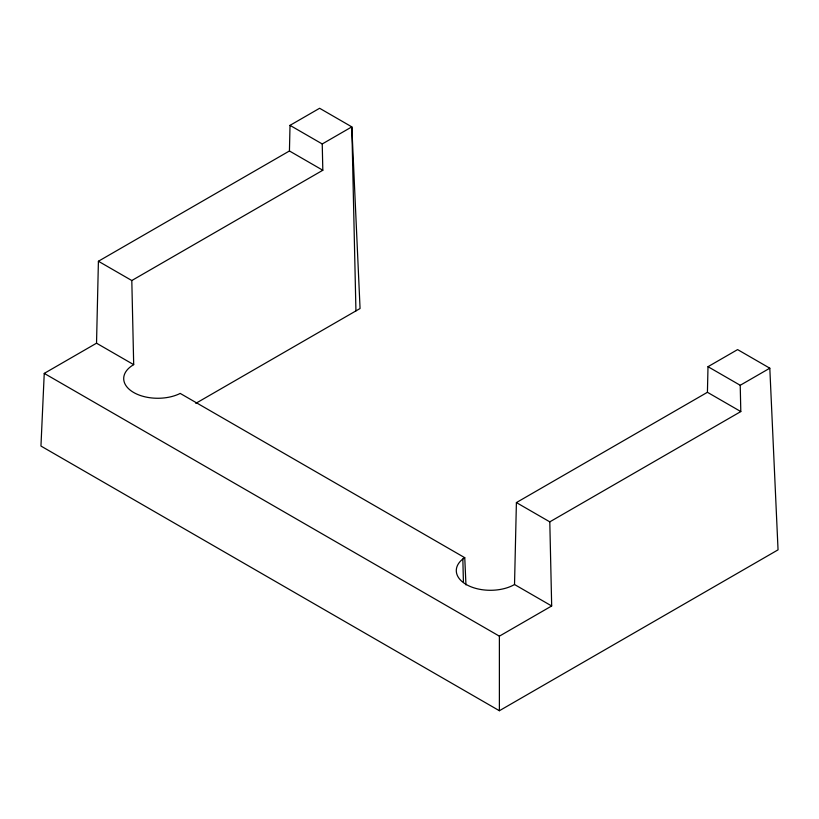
<?xml version="1.0" encoding="UTF-8"?>
<svg xmlns="http://www.w3.org/2000/svg" width="819" height="819" viewBox="0 0 819 819"><rect width="100%" height="100%" fill="white"/><g stroke="black" fill="none" stroke-linecap="round" stroke-linejoin="round"><path stroke-width="1.23" d="M44.246 373.392L499.385 636.168L551.678 605.978L514.527 584.52L516.4 502.579L707.421 392.291L708.005 366.687L737.602 349.6L769.809 368.202L778.05 549.846L499.385 710.728L40.95 446.048L44.246 373.392L96.529 343.202L98.413 261.251L289.435 150.972L290.018 125.358L319.615 108.272L351.822 126.873L360.063 308.517L195.792 403.357M290.018 125.358L322.236 143.96L351.822 126.873L355.937 310.892M98.413 261.251L131.808 280.528L322.819 170.25L322.236 143.96M708.005 366.687L740.222 385.278L769.809 368.202M516.4 502.579L549.795 521.857L740.806 411.568L740.222 385.278M289.435 150.972L322.819 170.25M707.421 392.291L740.806 411.568M96.529 343.202L133.692 364.65A34.111 19.697 0 0 0 131.89 391.38A34.111 19.697 0 0 0 177.897 394.492A19.072 11.005 0 0 0 180.149 393.386L464.762 557.698L465.95 584.92M464.762 557.698A19.072 11.005 0 0 0 462.837 558.998L463.421 581.951M549.795 521.857L551.678 605.978M131.808 280.528L133.692 364.65M499.385 636.168L499.385 710.728M514.527 584.52A34.111 19.697 0 0 1 468.233 585.565A34.111 19.697 0 0 1 462.837 558.998"/></g></svg>
